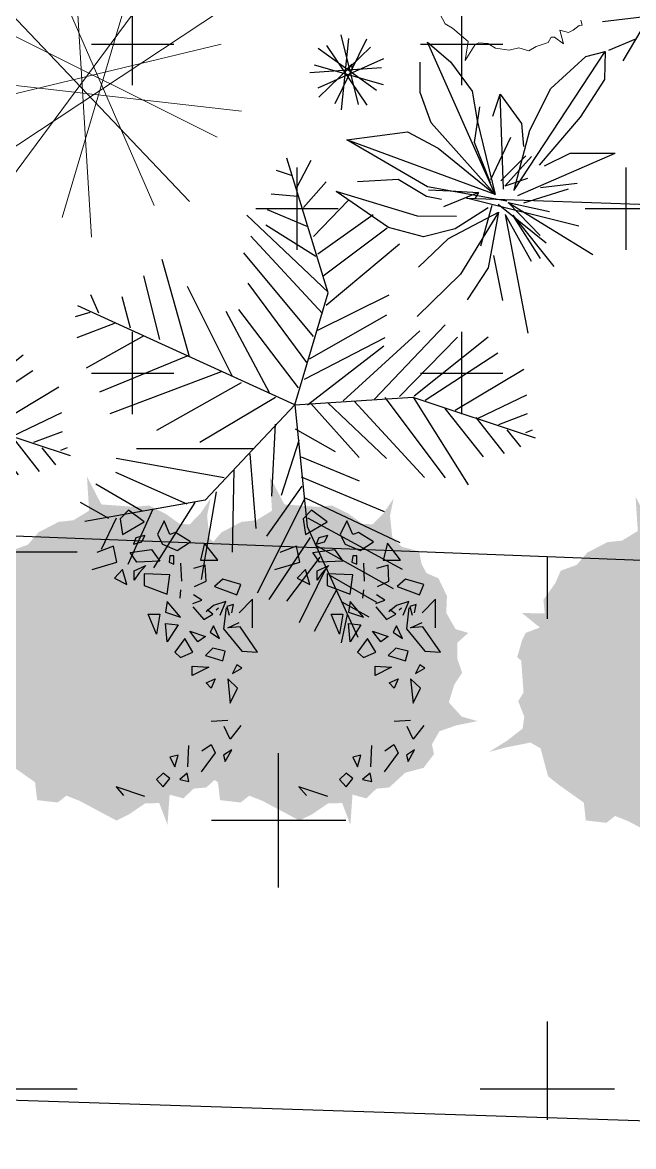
# Model space of a CAD drawing. Header units: millimetres. Extents: x 1933 to 24107, y 1228 to 18074.
# Drawn here: x 12309 to 13031, y 1695 to 3024 of the extents above; entities that cross this region are included whole.
import ezdxf

# ---------------------------------------------------------------- set-up
doc = ezdxf.new("R2010")
doc.units = ezdxf.units.MM
doc.layers.add('marc det', color=74, linetype='Continuous', lineweight=18)
doc.styles.add('ATTR', font='romans.shx', dxfattribs={"width": 0.8, "height": 0.470416})

# ---------------------------------------------------------------- blocks, each defined once
blk = doc.blocks.new('fff')
at = {"color": 93}
for p, q in [((80686.8, 24306.7), (80654.6, 24332.5)), ((80799.9, 23710.9), (80683.3, 24344.1)), ((80698.9, 24286.1), (80727, 24332.5)), ((80702.9, 24234.5), (80610.4, 24296.4)), ((80715, 24193.2), (80771.3, 24260.3)), ((80735.1, 24110.7), (80851.8, 24244.8)), ((80719, 24152), (80558.1, 24229.3)), ((80743.1, 24017.9), (80916.2, 24229.3)), ((80743.1, 24023), (80525.9, 24162.3)), ((80767.3, 23894.1), (80896, 24131.3)), ((80759.2, 23925), (80493.7, 24105.5)), ((81099.8, 23810.9), (81333.1, 24110.8)), ((81101.3, 23811.5), (81145.5, 24110.7)), ((81230, 24090.1), (81266.2, 24028.2)), ((81290.4, 24115.9), (81302.4, 24074.6)), ((80980.5, 23775.4), (81057, 24059.1)), ((81044.9, 23790.9), (81105.3, 24069.4)), ((81189.8, 24074.6), (81213.9, 23961.1)), ((80260.3, 23945.6), (80252.3, 24033.3)), ((80316.6, 24028.2), (80328.7, 23883.7)), ((81153.6, 24054), (81161.6, 23894.1)), ((81286.3, 24043.6), (81366.8, 24054)), ((80373, 24002.4), (80413.2, 23796.1)), ((80405.2, 24023), (80529.9, 23754.8)), ((80787.4, 23785.7), (80900.1, 24007.5)), ((80912.1, 23749.6), (80996.6, 24002.4)), ((81250.1, 23997.2), (81342.7, 23986.9)), ((80450.1, 23760.9), (80216.8, 23994.2)), ((80638.5, 23734.2), (80457.5, 23992.1)), ((80529.9, 23976.6), (80767.3, 23863.1)), ((80843.7, 23729), (80924.2, 23981.7)), ((80272.4, 23930.2), (80179.8, 23914.7)), ((81201.8, 23930.2), (81334.6, 23909.5)), ((81169.6, 23894.1), (81342.7, 23832.2)), ((80348.8, 23863.1), (80187.9, 23832.2)), ((80570.1, 23863.1), (80787.4, 23765.1)), ((81129.4, 23847.6), (81334.6, 23780.6)), ((80799.9, 23710.9), (81099.8, 23810.9)), ((81069.1, 23796.1), (81318.5, 23729)), ((80429.3, 23780.6), (80220.1, 23770.3)), ((80799.9, 23710.9), (80450.1, 23760.9)), ((81000.7, 23775.4), (81189.8, 23672.3)), ((80485.6, 23749.6), (80268.4, 23646.5)), ((80562.1, 23744.5), (80377, 23620.7)), ((80622.4, 23734.2), (80465.5, 23605.2)), ((80727, 23723.8), (80562.1, 23620.7)), ((80871.9, 23729), (81089.2, 23615.5)), ((80924.2, 23749.6), (81141.5, 23646.5)), ((80799.9, 23710.9), (80550, 23494.4)), ((80799.9, 23710.9), (80999.9, 23461)), ((80747.2, 23672.3), (80759.2, 23548.5)), ((80827.6, 23677.4), (80783.4, 23486.6)), ((80819.6, 23682.6), (81069.1, 23605.2)), ((80727, 23646.5), (80578.2, 23600)), ((80855.8, 23641.3), (80823.6, 23424.7)), ((80694.9, 23615.5), (80731.1, 23450.4)), ((80884, 23610.4), (81157.6, 23548.5)), ((80650.6, 23584.6), (80702.9, 23347.3)), ((80900.1, 23584.6), (80839.7, 23311.2)), ((80606.3, 23543.3), (80324.7, 23502)), ((80630.5, 23569.1), (80465.5, 23569.1)), ((80610.4, 23543.3), (80658.7, 23264.7)), ((80936.3, 23543.3), (81209.9, 23502)), ((80956.4, 23522.7), (80871.9, 23264.7)), ((80550, 23494.4), (80383.4, 23211.1)), ((80570.1, 23507.2), (80602.3, 23218.3)), ((80980.5, 23491.7), (81201.8, 23455.6)), ((80529.9, 23471.1), (80328.7, 23465.9)), ((81000.7, 23460.8), (80892, 23202.8)), ((80999.9, 23461), (81099.8, 23127.8)), ((81004.7, 23460.8), (81250.1, 23388.5)), ((80501.7, 23419.5), (80352.8, 23424.7)), ((80521.8, 23445.3), (80546, 23208)), ((81012.7, 23429.8), (81230, 23342.1)), ((80485.6, 23388.5), (80324.7, 23362.8)), ((80477.6, 23367.9), (80489.7, 23223.5)), ((81024.8, 23373.1), (80976.5, 23213.2)), ((80457.5, 23331.8), (80328.7, 23316.3)), ((81036.9, 23347.3), (81234, 23259.6)), ((80437.3, 23300.9), (80445.4, 23218.3)), ((80417.2, 23269.9), (80344.8, 23239)), ((81053, 23290.5), (81016.7, 23171.9)), ((81053, 23285.4), (81181.7, 23213.2)), ((81073.1, 23228.6), (81141.5, 23182.2)), ((81073.1, 23202.8), (81057, 23146.1)), ((81097.2, 23156.4), (81113.3, 23146.1))]:
    blk.add_line(p, q, dxfattribs=at)
at = {"color": 93, "style": 'ATTR', "width": 0.8, "flags": 9}
blk.add_attdef('ESTCODE', (80799.9, 23710.9), '', height=0.00304, dxfattribs=at)
blk = doc.blocks.new('pzzzzzzzzz')
at = {"layer": 'marc det', "color": 85, "lineweight": 0}
for p, q in [((-11.87, 110.3), (16.91, -81.7)), ((-29.44, -91.45), (9.18, 98.82)), ((56.07, 92.13), (-45.29, -73.45)), ((40.62, -85.29), (-52.09, 85.29)), ((-75.6, 80.55), (69.86, -48.02)), ((-87.07, -51.13), (64.82, 69.8)), ((90.33, -35.54), (-90.33, 35.54)), ((96.44, 34.53), (-87.65, -27.16)), ((-105.3, 16.8), (88.78, 11.81))]:
    blk.add_line(p, q, dxfattribs=at)

msp = doc.modelspace()

# ---------------------------------------------------------------- hatches: boundary and pattern name
at = {"lineweight": 25}
h = msp.add_hatch(dxfattribs=at)
h.set_pattern_fill('AR-CONC', color=41, scale=0.875, angle=54.9848, style=0)
h.set_pattern_definition([(104.98479, (-23841.74, -69254.85), (102.89173, 122.55552), [16.66875, -183.35625]), (49.9848, (-23841.74, -69254.85), (-154.61028, 70.66786), [13.335, -146.685]), (155.4358, (-23833.17, -69244.64), (-51.7176, 193.2234), [14.16625, -155.82875]), (101.169, (-23878.15, -69229.34), (166.22913, 173.1538), [25.0031, -275.0344]), (151.6204, (-23864.3, -69214.92), (-58.1178, 294.3546), [21.2494, -233.7431]), (46.1688, (-23878.15, -69229.34), (-58.1173, 294.3547), [20.0025, -220.0275]), (75.98479, (-23856.3, -69217.52), (149.40723, 57.30657), [16.66875, -183.35625]), (20.9848, (-23856.3, -69217.52), (-100.96474, 136.76405), [13.335, -146.685]), (126.4362, (-23843.84, -69212.74), (48.442, 194.07053), [14.16625, -155.82875]), (92.48479, (-23841.743, -69254.85), (-59.043542, 44.665888), [0, -144.907, 0, -148.9075, 0, -147.24062]), (62.48479, (-23841.74, -69254.85), (-38.24376, 98.18225), [0, -84.8995, 0, -141.57325, 0, -56.118125]), (22.48479, (-23870.18, -69295.44), (72.18128, 94.29135), [0, -55.5625, 0, -173.355, 0, -230.02875]), (12.48479, (-23882.93, -69313.64), (56.14991, 118.91891), [0, -72.23125, 0, -115.1255, 0, -163.35375])])
edge = h.paths.add_edge_path()
edge.add_ellipse((12748.4, 2926.9), major_axis=(-128.4, 128.4), ratio=1, start_angle=225, end_angle=585)
h = msp.add_hatch()
h.set_pattern_fill('CROSS', color=92, scale=50, style=0)
h.set_pattern_definition([(0, (-364657.85, -207469.06), (317.5, 317.5), [158.75, -476.25]), (90, (-364578.47, -207548.43), (-317.5, 317.5), [158.75, -476.25])])
h.paths.add_polyline_path([(13931.5, 1697.3, 0.355067), (14810.5, 2320.2), (6411.1, 2645.5), (6404.5, 2306.3, 0.425509), (6830.8, 1927.7), (8019, 1872)])
at = {"layer": 'marc det'}
for points in [[(12272.9, 2190.3), (12281.8, 2157.1), (12295.8, 2146.1), (12324, 2126.1), (12326.5, 2105), (12350.8, 2102.2), (12361, 2110.3), (12376.5, 2104.2), (12420.2, 2080.9), (12435.3, 2088.4), (12454.2, 2101.2), (12470.7, 2101.5), (12480.5, 2076), (12483, 2111.5), (12499.3, 2107.1), (12511.3, 2118.6), (12526.4, 2120), (12545.5, 2137.5), (12566.9, 2143.2), (12579.2, 2159.3), (12576.9, 2171), (12585.7, 2186.4), (12605.7, 2193.4), (12630.8, 2198.4), (12612, 2203.8), (12596.8, 2220.6), (12603.3, 2241.6), (12612.4, 2255.6), (12606.7, 2272.7), (12606.7, 2290.9), (12619.8, 2302.7), (12604.6, 2307.3), (12593.8, 2326.4), (12594.6, 2346.4), (12584.6, 2367.2), (12570.3, 2373.5), (12564.5, 2384.6), (12561.6, 2399.2), (12541.6, 2404.4), (12530.2, 2414.3), (12527.3, 2441.1), (12531.5, 2461.7), (12519.6, 2444.2), (12506.7, 2431), (12494.8, 2431.7), (12478.2, 2443.6), (12458.4, 2453.4), (12442.2, 2451.7), (12402.4, 2454.6), (12385.3, 2487.7), (12387.9, 2447.2), (12369.3, 2435.9), (12351.9, 2434), (12328.2, 2421.7), (12315.7, 2407.1), (12296.9, 2400.3), (12290.3, 2385.4), (12276.3, 2365.9), (12277.9, 2349.8), (12250.9, 2350.2), (12272.1, 2333.1), (12255.6, 2326.8), (12251.3, 2318.4), (12245.3, 2298), (12250.2, 2293.8), (12252.8, 2256.3), (12246.6, 2246), (12253.7, 2227.6), (12251.7, 2213.5), (12233.2, 2199.2), (12212.1, 2185.9), (12232.4, 2191.4), (12260.9, 2197.1)], [(12489, 2190.3), (12497.9, 2157.1), (12512, 2146.1), (12540.1, 2126.1), (12542.6, 2105), (12566.9, 2102.2), (12577.2, 2110.3), (12592.6, 2104.2), (12636.3, 2080.9), (12651.5, 2088.4), (12670.3, 2101.2), (12686.9, 2101.5), (12696.6, 2076), (12699.1, 2111.5), (12715.4, 2107.1), (12727.4, 2118.6), (12742.5, 2120), (12761.6, 2137.5), (12783.1, 2143.2), (12795.3, 2159.3), (12793, 2171), (12801.8, 2186.4), (12821.8, 2193.4), (12846.9, 2198.4), (12828.1, 2203.8), (12812.9, 2220.6), (12819.4, 2241.6), (12828.6, 2255.6), (12822.8, 2272.7), (12822.8, 2290.9), (12835.9, 2302.7), (12820.8, 2307.3), (12809.9, 2326.4), (12810.7, 2346.4), (12800.7, 2367.2), (12786.4, 2373.5), (12780.6, 2384.6), (12777.8, 2399.2), (12757.8, 2404.4), (12746.3, 2414.3), (12743.4, 2441.1), (12747.7, 2461.7), (12735.7, 2444.2), (12722.9, 2431), (12710.9, 2431.7), (12694.3, 2443.6), (12674.6, 2453.4), (12658.3, 2451.7), (12618.6, 2454.6), (12601.4, 2487.7), (12604, 2447.2), (12585.5, 2435.9), (12568, 2434), (12544.4, 2421.7), (12531.8, 2407.1), (12513, 2400.3), (12506.4, 2385.4), (12492.5, 2365.9), (12494, 2349.8), (12467.1, 2350.2), (12488.2, 2333.1), (12471.7, 2326.8), (12467.4, 2318.4), (12461.4, 2298), (12466.3, 2293.8), (12468.9, 2256.3), (12462.7, 2246), (12469.8, 2227.6), (12467.9, 2213.5), (12449.3, 2199.2), (12428.2, 2185.9), (12448.5, 2191.4), (12477, 2197.1)], [(12921.3, 2166.3), (12930.2, 2133.1), (12944.2, 2122.1), (12972.4, 2102.1), (12974.8, 2081), (12999.1, 2078.2), (13009.4, 2086.3), (13024.8, 2080.2), (13068.6, 2056.9), (13083.7, 2064.4), (13102.5, 2077.2), (13119.1, 2077.5), (13128.8, 2052), (13131.4, 2087.5), (13147.6, 2083.1), (13159.6, 2094.6), (13174.8, 2096), (13193.9, 2113.5), (13215.3, 2119.2), (13227.5, 2135.3), (13225.2, 2147), (13234.1, 2162.4), (13254, 2169.4), (13279.2, 2174.4), (13260.3, 2179.8), (13245.1, 2196.6), (13251.7, 2217.6), (13260.8, 2231.6), (13255.1, 2248.7), (13255, 2266.9), (13268.1, 2278.7), (13253, 2283.3), (13242.1, 2302.4), (13242.9, 2322.4), (13232.9, 2343.2), (13218.6, 2349.5), (13212.9, 2360.6), (13210, 2375.2), (13190, 2380.4), (13178.6, 2390.3), (13175.7, 2417.1), (13179.9, 2437.7), (13167.9, 2420.2), (13155.1, 2407), (13143.1, 2407.7), (13126.5, 2419.6), (13106.8, 2429.4), (13090.5, 2427.7), (13050.8, 2430.6), (13033.6, 2463.7), (13036.2, 2423.2), (13017.7, 2411.9), (13000.3, 2410), (12976.6, 2397.7), (12964, 2383.1), (12945.2, 2376.3), (12938.7, 2361.4), (12924.7, 2341.9), (12926.3, 2325.8), (12899.3, 2326.2), (12920.5, 2309.1), (12903.9, 2302.8), (12899.6, 2294.4), (12893.7, 2274), (12898.5, 2269.8), (12901.2, 2232.3), (12894.9, 2222), (12902.1, 2203.6), (12900.1, 2189.5), (12881.6, 2175.2), (12860.4, 2161.9), (12880.7, 2167.4), (12909.3, 2173.1)]]:
    msp.add_hatch(color=102, dxfattribs=at).paths.add_polyline_path(points)

# ---------------------------------------------------------------- linework, layer by layer
at = {"color": 82}
for p, q in [((12439.2, 2950.2), (12439.2, 3047.4)), ((12828.1, 2950.2), (12828.1, 3047.4)), ((12390.6, 2998.8), (12487.8, 2998.8)), ((12779.5, 2998.8), (12876.7, 2998.8)), ((12633.7, 2755.7), (12633.7, 2852.9)), ((13022.6, 2755.7), (13022.6, 2852.9)), ((12585, 2804.3), (12682.3, 2804.3)), ((12974, 2804.3), (13071.2, 2804.3)), ((12439.2, 2561.2), (12439.2, 2658.5)), ((12828.1, 2561.2), (12828.1, 2658.5)), ((12390.6, 2609.9), (12487.8, 2609.9)), ((12779.5, 2609.9), (12876.7, 2609.9))]:
    msp.add_line(p, q, dxfattribs=at)
at = {"color": 3}
for p, q in [((12715.6, 3004.7), (12678.4, 2928.3)), ((12685.2, 3009.7), (12705.9, 2927.3)), ((12686.1, 2921.1), (12694.9, 3005.6)), ((12658.7, 2994.1), (12727.5, 2944.2)), ((12659.3, 2936.3), (12720.3, 2995.3)), ((12716.3, 2926.8), (12668.8, 2997.2)), ((12735.6, 2981.3), (12658, 2946.7)), ((12648.5, 2965.1), (12733.2, 2971.1)), ((12735.9, 2950.5), (12654.2, 2973.9))]:
    msp.add_line(p, q, dxfattribs=at)
at = {"color": 85, "linetype": 'Continuous', "lineweight": 30}
for p, q in [((12787.8, 3001.3), (12814.9, 2977.9)), ((12867.6, 2821), (12787.8, 3001.3)), ((12889.7, 2825.9), (12997.7, 2990.2)), ((12974.8, 2984.1), (12997.7, 2990.2)), ((12997.7, 2990.2), (12996.8, 2957.1)), ((12778.9, 2941.8), (12779, 2977.3)), ((12814.9, 2977.9), (12840.4, 2943.2)), ((12933.3, 2946.5), (12974.8, 2984.1)), ((12996.8, 2957.1), (12968.1, 2912.4)), ((12792, 2905.9), (12778.9, 2941.8)), ((12840.4, 2943.2), (12846.4, 2908.7)), ((12864.9, 2913.5), (12873.4, 2939.6)), ((12873.4, 2939.6), (12898.8, 2904.9)), ((12877.5, 2827.4), (12873.4, 2939.6)), ((12908.5, 2897.2), (12933.3, 2946.5)), ((12843.3, 2882.7), (12849.5, 2924.6)), ((12968.1, 2912.4), (12919.5, 2855.7)), ((12867.6, 2821), (12792, 2905.9)), ((12846.4, 2908.7), (12867.6, 2821)), ((12890.1, 2826.5), (12908.5, 2897.2)), ((12898.8, 2904.9), (12901, 2877.6)), ((12692.6, 2885.8), (12764.1, 2895.3)), ((12787.7, 2829.9), (12692.6, 2885.8)), ((12867.6, 2821), (12692.6, 2885.8)), ((12764.1, 2895.3), (12800.4, 2876)), ((12885.6, 2888.6), (12862, 2838.5)), ((12800.4, 2876), (12867.6, 2821)), ((12862.1, 2834.9), (12843.3, 2882.7)), ((12904.1, 2866.8), (12874.3, 2837)), ((12879, 2831), (12910.5, 2865.8)), ((12894.4, 2820), (13009.5, 2870)), ((12925.9, 2854.8), (12956.2, 2870)), ((12956.2, 2870), (13009.5, 2870)), ((12705, 2836.3), (12753.1, 2839)), ((12753.1, 2839), (12786.4, 2819.2)), ((12905.7, 2839.9), (12879, 2831)), ((12964.6, 2833.9), (12921.1, 2828.8)), ((12741.7, 2782.1), (12679.9, 2824.5)), ((12776, 2795.4), (12679.9, 2824.5)), ((12786.4, 2819.2), (12804.3, 2815.6)), ((12881.6, 2813), (12787.7, 2829.9)), ((12788.9, 2826.7), (12814.7, 2825.5)), ((12847.9, 2823.5), (12806.6, 2806.3)), ((12814.7, 2825.5), (12847.9, 2823.5)), ((12847.9, 2823.5), (12843.9, 2816.5)), ((12901.7, 2811.3), (12954.2, 2827.9)), ((12859.4, 2805.4), (12820.4, 2780.3)), ((12966.7, 2783.6), (12833.9, 2816.7)), ((12833.9, 2816.7), (13082.6, 2808.1)), ((12850.7, 2760.2), (12864.2, 2808.6)), ((12871.3, 2809.8), (12927.9, 2763.9)), ((12883, 2811.4), (12931.8, 2801.1)), ((12920.7, 2772.5), (12883, 2811.4)), ((12883, 2811.4), (12983.1, 2750.1)), ((12822, 2795.2), (12776, 2795.4)), ((12812.5, 2769), (12871.8, 2800.3)), ((12871.8, 2800.3), (12826.7, 2727)), ((12871.8, 2800.3), (12859.3, 2734.4)), ((12879.6, 2797.5), (12910.2, 2742.3)), ((12879.6, 2797.5), (12906.4, 2656.9)), ((12921.2, 2745.2), (12888.6, 2796.5)), ((12888.6, 2796.5), (12936.9, 2736)), ((12782.9, 2771.1), (12741.7, 2782.1)), ((12820.4, 2780.3), (12782.9, 2771.1)), ((12777.2, 2735), (12812.5, 2769)), ((12876.6, 2695.6), (12866.1, 2749.1)), ((12826.7, 2727), (12775.4, 2676.7)), ((12859.3, 2734.4), (12834.6, 2696.6))]:
    msp.add_line(p, q, dxfattribs=at)
at = {"color": 255, "linetype": 'Continuous', "lineweight": 30}
msp.add_line((12976.2, 2924), (12975.6, 2924.4), dxfattribs=at)
for p, q in [((6410.6, 2645.5), (14810.5, 2320.2)), ((6830.8, 1927.7), (13931.5, 1697.3))]:
    msp.add_line(p, q)
at = {"color": 96}
for p, q in [((12434.4, 2447.8), (12424.6, 2437.7)), ((12452.9, 2434), (12434.4, 2447.8)), ((12650.5, 2447.8), (12640.7, 2437.7)), ((12669, 2434), (12650.5, 2447.8)), ((12424.6, 2437.7), (12427.5, 2418.9)), ((12427.5, 2418.9), (12452.9, 2434)), ((12476.4, 2435.2), (12468.6, 2418.9)), ((12483.2, 2418.9), (12476.4, 2435.2)), ((12640.7, 2437.7), (12643.6, 2418.9)), ((12643.6, 2418.9), (12669, 2434)), ((12692.5, 2435.2), (12684.7, 2418.9)), ((12699.3, 2418.9), (12692.5, 2435.2)), ((12468.6, 2418.9), (12474.4, 2407.6)), ((12490.1, 2421.4), (12483.2, 2418.9)), ((12507.7, 2410.2), (12490.1, 2421.4)), ((12684.7, 2418.9), (12690.6, 2407.6)), ((12706.2, 2421.4), (12699.3, 2418.9)), ((12723.8, 2410.2), (12706.2, 2421.4)), ((12443.1, 2415.2), (12440.2, 2407.6)), ((12440.2, 2407.6), (12450, 2410.2)), ((12453.9, 2417.7), (12443.1, 2415.2)), ((12450, 2410.2), (12453.9, 2417.7)), ((12474.4, 2407.6), (12492, 2400.1)), ((12492, 2400.1), (12507.7, 2410.2)), ((12524.3, 2408.9), (12519.4, 2388.8)), ((12539.9, 2388.8), (12524.3, 2408.9)), ((12659.3, 2415.2), (12656.3, 2407.6)), ((12656.3, 2407.6), (12666.1, 2410.2)), ((12670, 2417.7), (12659.3, 2415.2)), ((12666.1, 2410.2), (12670, 2417.7)), ((12690.6, 2407.6), (12708.1, 2400.1)), ((12708.1, 2400.1), (12723.8, 2410.2)), ((12740.4, 2408.9), (12735.5, 2388.8)), ((12756, 2388.8), (12740.4, 2408.9)), ((12416.8, 2405.1), (12397.2, 2397.6)), ((12420.7, 2386.3), (12416.8, 2405.1)), ((12436.3, 2397.6), (12461.7, 2401.4)), ((12444.1, 2386.3), (12436.3, 2397.6)), ((12461.7, 2401.4), (12471.5, 2387.6)), ((12483.2, 2393.9), (12482.3, 2386.3)), ((12488.1, 2393.9), (12483.2, 2393.9)), ((12488.1, 2383.8), (12488.1, 2393.9)), ((12632.9, 2405.1), (12613.3, 2397.6)), ((12636.8, 2386.3), (12632.9, 2405.1)), ((12652.4, 2397.6), (12677.8, 2401.4)), ((12660.3, 2386.3), (12652.4, 2397.6)), ((12677.8, 2401.4), (12687.6, 2387.6)), ((12699.3, 2393.9), (12698.4, 2386.3)), ((12704.2, 2393.9), (12699.3, 2393.9)), ((12704.2, 2383.8), (12704.2, 2393.9)), ((12391.3, 2377.6), (12420.7, 2386.3)), ((12441.2, 2376.3), (12454.9, 2382.6)), ((12471.5, 2387.6), (12444.1, 2386.3)), ((12454.9, 2382.6), (12447.1, 2373.8)), ((12482.3, 2386.3), (12488.1, 2383.8)), ((12495.9, 2385.1), (12496.9, 2363.8)), ((12525.1, 2382.7), (12511.4, 2378.9)), ((12519.4, 2388.8), (12539.9, 2388.8)), ((12526.1, 2363.8), (12525.1, 2382.7)), ((12607.5, 2377.6), (12636.8, 2386.3)), ((12657.3, 2376.3), (12671, 2382.6)), ((12687.6, 2387.6), (12660.3, 2386.3)), ((12671, 2382.6), (12663.2, 2373.8)), ((12698.4, 2386.3), (12704.2, 2383.8)), ((12712, 2385.1), (12713, 2363.8)), ((12741.2, 2382.7), (12727.6, 2378.9)), ((12735.5, 2388.8), (12756, 2388.8)), ((12742.2, 2363.8), (12741.2, 2382.7)), ((12427.5, 2377.6), (12417.7, 2367.5)), ((12417.7, 2367.5), (12432.4, 2360)), ((12432.4, 2360), (12427.5, 2377.6)), ((12441.2, 2365), (12441.2, 2376.3)), ((12447.1, 2373.8), (12441.2, 2365)), ((12452.9, 2372.6), (12452.9, 2358.8)), ((12483.2, 2371.3), (12452.9, 2372.6)), ((12480.3, 2348.7), (12483.2, 2371.3)), ((12545.7, 2366.4), (12535.9, 2357.6)), ((12567.2, 2360.1), (12545.7, 2366.4)), ((12643.6, 2377.6), (12633.8, 2367.5)), ((12633.8, 2367.5), (12648.5, 2360)), ((12648.5, 2360), (12643.6, 2377.6)), ((12657.3, 2365), (12657.3, 2376.3)), ((12663.2, 2373.8), (12657.3, 2365)), ((12669, 2372.6), (12669, 2358.8)), ((12699.3, 2371.3), (12669, 2372.6)), ((12696.4, 2348.7), (12699.3, 2371.3)), ((12761.8, 2366.4), (12752, 2357.6)), ((12783.3, 2360.1), (12761.8, 2366.4)), ((12452.9, 2358.8), (12480.3, 2348.7)), ((12495.9, 2353.8), (12495, 2343.7)), ((12512.4, 2357.6), (12526.1, 2363.8)), ((12535.9, 2357.6), (12562.3, 2347.6)), ((12562.3, 2347.6), (12567.2, 2360.1)), ((12669, 2358.8), (12696.4, 2348.7)), ((12712, 2353.8), (12711.1, 2343.7)), ((12728.5, 2357.6), (12742.2, 2363.8)), ((12752, 2357.6), (12778.4, 2347.6)), ((12778.4, 2347.6), (12783.3, 2360.1)), ((12480.3, 2340), (12478.3, 2327.4)), ((12495.9, 2321.2), (12480.3, 2340)), ((12510.5, 2337.5), (12521.2, 2341.3)), ((12521.2, 2341.3), (12511.4, 2347.6)), ((12549.6, 2340), (12534.9, 2335)), ((12542.7, 2323.8), (12549.6, 2340)), ((12580.8, 2342.5), (12565.2, 2326.3)), ((12580.8, 2308.7), (12580.8, 2342.5)), ((12696.4, 2340), (12694.5, 2327.4)), ((12712, 2321.2), (12696.4, 2340)), ((12726.6, 2337.5), (12737.3, 2341.3)), ((12737.3, 2341.3), (12727.6, 2347.6)), ((12765.7, 2340), (12751, 2335)), ((12758.8, 2323.8), (12765.7, 2340)), ((12797, 2342.5), (12781.3, 2326.3)), ((12797, 2308.7), (12797, 2342.5)), ((12478.3, 2327.4), (12495.9, 2321.2)), ((12510.6, 2333.7), (12523.3, 2318.7)), ((12534.9, 2335), (12526.1, 2327.5)), ((12534.1, 2324.9), (12527.2, 2330)), ((12538, 2330), (12540.9, 2332.5)), ((12549.7, 2332.5), (12546.8, 2307.4)), ((12558.4, 2336.3), (12550.5, 2333.8)), ((12550.5, 2333.8), (12553.5, 2323.8)), ((12556.4, 2326.3), (12558.4, 2336.3)), ((12694.5, 2327.4), (12712, 2321.2)), ((12726.7, 2333.7), (12739.4, 2318.7)), ((12751, 2335), (12742.2, 2327.5)), ((12750.2, 2324.9), (12743.3, 2330)), ((12754.1, 2330), (12757, 2332.5)), ((12765.8, 2332.5), (12762.9, 2307.4)), ((12774.5, 2336.3), (12766.7, 2333.8)), ((12766.7, 2333.8), (12769.6, 2323.8)), ((12772.5, 2326.3), (12774.5, 2336.3)), ((12467.6, 2301.1), (12457.8, 2324.9)), ((12457.8, 2324.9), (12471.5, 2324.9)), ((12471.5, 2324.9), (12467.6, 2301.1)), ((12478.3, 2313.7), (12493, 2312.4)), ((12480.3, 2292.3), (12478.3, 2313.7)), ((12493, 2312.4), (12480.3, 2292.3)), ((12523.3, 2318.7), (12534.1, 2324.9)), ((12551.7, 2308.6), (12565.3, 2314.9)), ((12683.7, 2301.1), (12673.9, 2324.9)), ((12673.9, 2324.9), (12687.6, 2324.9)), ((12687.6, 2324.9), (12683.7, 2301.1)), ((12694.5, 2313.7), (12709.1, 2312.4)), ((12696.4, 2292.3), (12694.5, 2313.7)), ((12709.1, 2312.4), (12696.4, 2292.3)), ((12739.4, 2318.7), (12750.2, 2324.9)), ((12767.8, 2308.6), (12781.5, 2314.9)), ((12516.5, 2292.3), (12506.7, 2304.9)), ((12506.7, 2304.9), (12525.3, 2298.6)), ((12535, 2311.2), (12531.1, 2303.6)), ((12531.1, 2303.6), (12541.9, 2296.1)), ((12541.9, 2296.1), (12535, 2311.2)), ((12546.8, 2307.4), (12568.3, 2281.1)), ((12566.3, 2309.9), (12551.7, 2308.6)), ((12586.9, 2279.8), (12566.3, 2309.9)), ((12732.6, 2292.3), (12722.8, 2304.9)), ((12722.8, 2304.9), (12741.4, 2298.6)), ((12751.2, 2311.2), (12747.2, 2303.6)), ((12747.2, 2303.6), (12758, 2296.1)), ((12758, 2296.1), (12751.2, 2311.2)), ((12762.9, 2307.4), (12784.4, 2281.1)), ((12782.4, 2309.9), (12767.8, 2308.6)), ((12803, 2279.8), (12782.4, 2309.9)), ((12500.8, 2296.1), (12489.1, 2279.8)), ((12510.6, 2279.8), (12500.8, 2296.1)), ((12525.3, 2298.6), (12516.5, 2292.3)), ((12716.9, 2296.1), (12705.2, 2279.8)), ((12726.7, 2279.8), (12716.9, 2296.1)), ((12741.4, 2298.6), (12732.6, 2292.3)), ((12489.1, 2279.8), (12495.9, 2273.5)), ((12495.9, 2273.5), (12510.6, 2279.8)), ((12534.1, 2284.8), (12525.3, 2276.1)), ((12525.3, 2276.1), (12545.8, 2269.8)), ((12548.7, 2281.1), (12534.1, 2284.8)), ((12545.8, 2269.8), (12548.7, 2281.1)), ((12568.3, 2281.1), (12586.9, 2279.8)), ((12705.2, 2279.8), (12712, 2273.5)), ((12712, 2273.5), (12726.7, 2279.8)), ((12750.2, 2284.8), (12741.4, 2276.1)), ((12741.4, 2276.1), (12761.9, 2269.8)), ((12764.8, 2281.1), (12750.2, 2284.8)), ((12761.9, 2269.8), (12764.8, 2281.1)), ((12784.4, 2281.1), (12803, 2279.8)), ((12509.6, 2252.2), (12509.6, 2263.5)), ((12509.6, 2263.5), (12529.2, 2262.3)), ((12529.2, 2262.3), (12509.6, 2252.2)), ((12562.4, 2264.8), (12557.5, 2254.7)), ((12557.5, 2254.7), (12568.3, 2261)), ((12568.3, 2261), (12562.4, 2264.8)), ((12725.7, 2252.2), (12725.7, 2263.5)), ((12725.7, 2263.5), (12745.3, 2262.3)), ((12745.3, 2262.3), (12725.7, 2252.2)), ((12778.5, 2264.8), (12773.6, 2254.7)), ((12773.6, 2254.7), (12784.4, 2261)), ((12784.4, 2261), (12778.5, 2264.8)), ((12526.2, 2243.5), (12537, 2248.5)), ((12537, 2248.5), (12532.1, 2237.2)), ((12551.7, 2248.5), (12554.6, 2219.7)), ((12563.4, 2237.2), (12551.7, 2248.5)), ((12742.4, 2243.5), (12753.1, 2248.5)), ((12753.1, 2248.5), (12748.2, 2237.2)), ((12767.8, 2248.5), (12770.7, 2219.7)), ((12779.5, 2237.2), (12767.8, 2248.5)), ((12532.1, 2237.2), (12526.2, 2243.5)), ((12554.6, 2219.7), (12563.4, 2237.2)), ((12748.2, 2237.2), (12742.4, 2243.5)), ((12770.7, 2219.7), (12779.5, 2237.2)), ((12532.1, 2198.4), (12551.7, 2199.6)), ((12567.2, 2193.4), (12554.5, 2177.1)), ((12748.2, 2198.4), (12767.8, 2199.6)), ((12783.3, 2193.4), (12770.6, 2177.1)), ((12554.5, 2177.1), (12547.6, 2192.2)), ((12770.6, 2177.1), (12763.7, 2192.2)), ((12504.7, 2144.5), (12505.7, 2169.5)), ((12521.2, 2163.3), (12532, 2170.9)), ((12532, 2170.9), (12536.9, 2160.8)), ((12720.9, 2144.5), (12721.8, 2169.5)), ((12737.3, 2163.3), (12748.1, 2170.9)), ((12748.1, 2170.9), (12753, 2160.8)), ((12493, 2158.2), (12483.2, 2155.7)), ((12483.2, 2155.7), (12489.1, 2144.5)), ((12489.1, 2144.5), (12493, 2158.2)), ((12536.9, 2160.8), (12520.2, 2138.3)), ((12556.4, 2164.6), (12546.6, 2158.3)), ((12546.6, 2158.3), (12548.6, 2150.8)), ((12548.6, 2150.8), (12556.4, 2164.6)), ((12709.1, 2158.2), (12699.3, 2155.7)), ((12699.3, 2155.7), (12705.2, 2144.5)), ((12705.2, 2144.5), (12709.1, 2158.2)), ((12753, 2160.8), (12736.4, 2138.3)), ((12772.5, 2164.6), (12762.8, 2158.3)), ((12762.8, 2158.3), (12764.7, 2150.8)), ((12764.7, 2150.8), (12772.5, 2164.6)), ((12475.4, 2137), (12467.6, 2129.4)), ((12467.6, 2129.4), (12475.4, 2120.7)), ((12483.2, 2130.7), (12475.4, 2137)), ((12475.4, 2120.7), (12483.2, 2130.7)), ((12503.8, 2137), (12495, 2129.4)), ((12495, 2129.4), (12505.7, 2126.9)), ((12505.7, 2126.9), (12503.8, 2137)), ((12691.5, 2137), (12683.7, 2129.4)), ((12683.7, 2129.4), (12691.5, 2120.7)), ((12699.3, 2130.7), (12691.5, 2137)), ((12691.5, 2120.7), (12699.3, 2130.7)), ((12719.9, 2137), (12711.1, 2129.4)), ((12711.1, 2129.4), (12721.8, 2126.9)), ((12721.8, 2126.9), (12719.9, 2137)), ((12419.7, 2120.7), (12428.5, 2110.6)), ((12453.9, 2109.4), (12419.7, 2120.7)), ((12635.8, 2120.7), (12644.6, 2110.6)), ((12670, 2109.4), (12635.8, 2120.7))]:
    msp.add_line(p, q, dxfattribs=at)
at = {"color": 3}
msp.add_lwpolyline([(12699.2, 2968.6), (12698.3, 2975.2), (12692.6, 2969.4)], close=True, dxfattribs=at)
at = {"layer": 'marc det', "color": 82}
msp.add_lwpolyline([(12802.1, 3034.8), (12808.4, 3022.8), (12817.1, 3017.8), (12835.7, 3002.1), (12832.3, 2979.5), (12844.2, 2998.2), (12848.3, 3000.3), (12858.9, 2999.5), (12868.2, 2994.1), (12884.3, 2991.7), (12895.8, 2994.4), (12907.6, 2991), (12916.2, 2996.1), (12930.2, 3000.7), (12933.9, 3007.1), (12937.9, 3007.2), (12948.4, 2999.3), (12944, 3015.4), (12954.5, 3012.6), (12959.7, 3015.3), (12967, 3020.9), (12970.4, 3021.4), (12969, 3027)], dxfattribs=at)

# ---------------------------------------------------------------- block references
at = {"color": 92, "xscale": 0.4374999999527063, "yscale": 0.4374999999527063, "zscale": 0.4374999999527063}
msp.add_blockref('fff', (-22149.2, -7175.9), dxfattribs=at)
at = {"lineweight": 20, "xscale": 1.749999999717133, "yscale": 1.749999999717133, "zscale": 1.75, "rotation": 54.98478977539997}
msp.add_blockref('pzzzzzzzzz', (12405, 2946.8), dxfattribs=at)
at = {"color": 92, "xscale": 0.4374999999358067, "yscale": 0.4374999999358067, "zscale": 0.4374999999358067, "rotation": 54.98478977418057}
for p in [(843.1, -32331.5), (293.6, -32352.6)]:
    msp.add_blockref('fff', p, dxfattribs=at)

doc.saveas('drawing.dxf')
